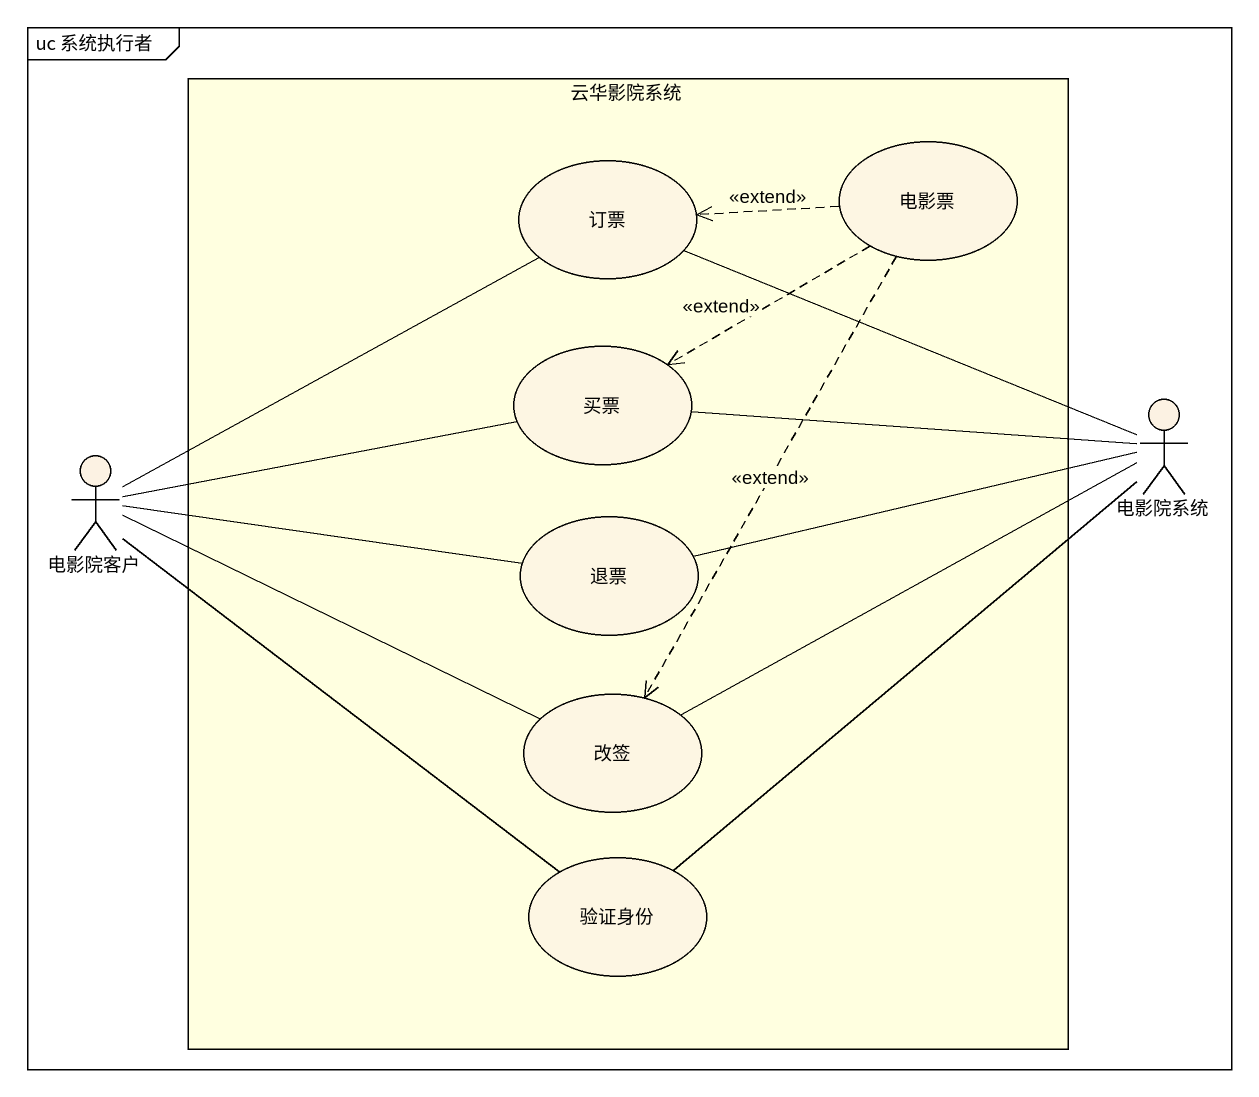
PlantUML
@startuml
mainframe uc 系统执行者
rectangle 云华影院系统 #FFFFE0 {
  usecase 订票
  usecase 电影票
  usecase 买票
  usecase 退票
  usecase 改签
  usecase 验证身份
}
actor 电影院系统 #FCF2E3
actor 电影院客户 #FCF2E3
订票 -right- 电影院系统
电影票 .left.> 订票 : <<extend>>
电影票 ..> 买票 : <<extend>>
电影票 ..> 改签 : <<extend>>
买票 -right- 电影院系统
电影院客户 -up- 订票
电影院客户 -right- 买票
电影院客户 -right- 退票
电影院客户 -right- 改签
电影院客户 -- 验证身份
退票 -right- 电影院系统
改签 -right- 电影院系统
验证身份 -up- 电影院系统
@enduml
